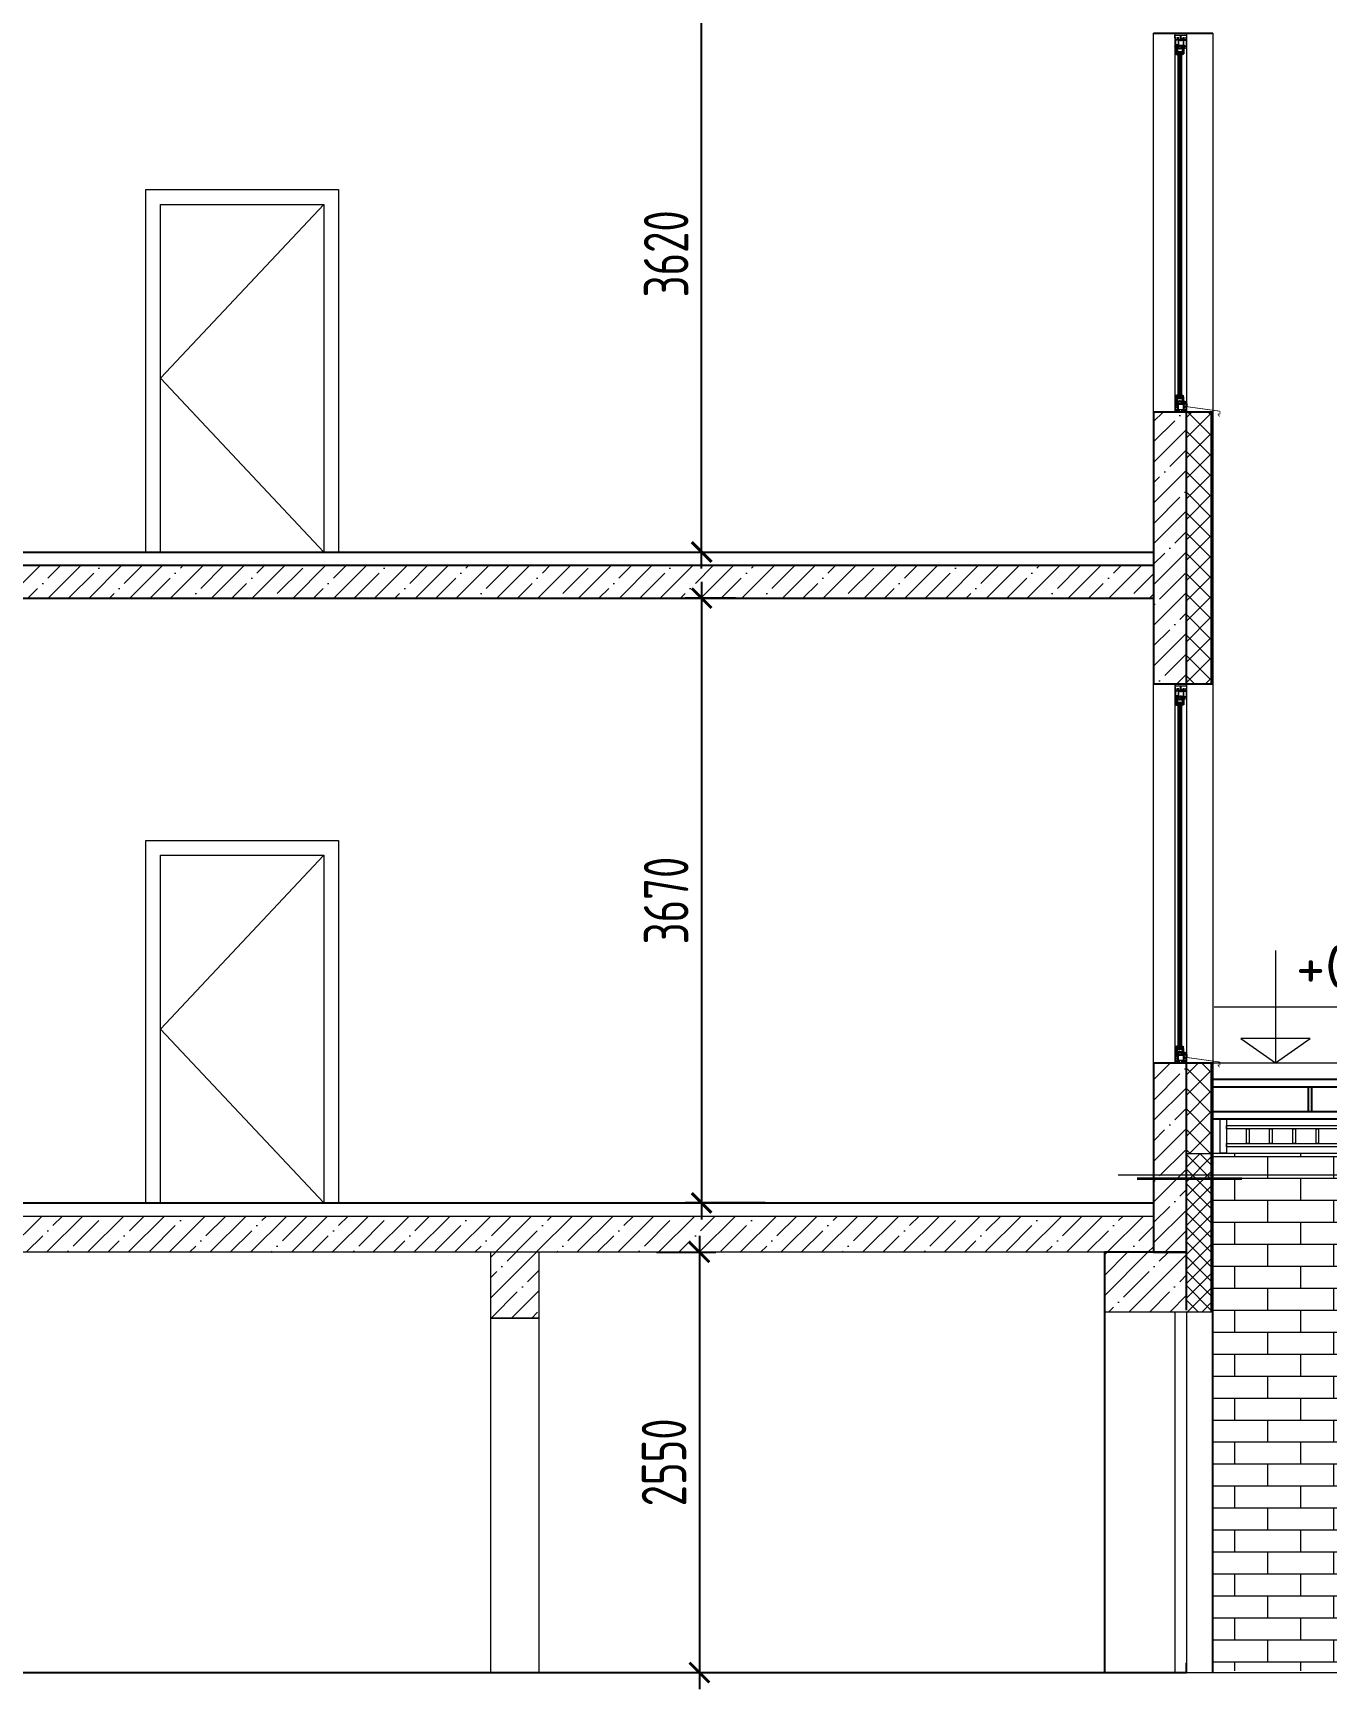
# Model space of a CAD drawing. Header units: millimetres. Extents: x -136099598 to 11807193, y 0 to 779331.
# Drawn here: x 770308 to 778159, y 285634 to 295654 of the extents above; entities that cross this region are included whole.
import ezdxf

# ---------------------------------------------------------------- set-up
doc = ezdxf.new("R2010")
doc.units = ezdxf.units.MM
doc.header["$MEASUREMENT"] = 0
doc.layers.get('0').update_dxf_attribs({"color": 250, "lineweight": 9})
doc.layers.get('Defpoints').update_dxf_attribs({"color": 8})
doc.layers.add('PDF _0', color=7, linetype='Continuous')
doc.layers.add('PDF_Геометрия', color=7, linetype='Continuous')
for name, color, linetype, lineweight in [('АР_Двери', 5, 'Continuous', 18), ('АР_Лестницы ограждения', 86, 'Continuous', 13), ('АР_Окна', 4, 'Continuous', 0), ('АР_Стены фасадные', 7, 'Continuous', 30), ('АР_Тонкие', 250, 'Continuous', 5), ('АР_Штриховка', 253, 'Continuous', 13), ('СТЕНЫ кирпич ЛИДЕР', 250, 'Continuous', 15), ('Штриховка', 7, 'Continuous', 5)]:
    doc.layers.add(name, color=color, linetype=linetype, lineweight=lineweight)
doc.styles.add('ISOCPEUR', font='isocpeur.ttf', dxfattribs={"width": 0.7})
doc.styles.add('PDF ISOCPEUR', font='isocpeur.ttf')
doc.dimstyles.new('R_100', dxfattribs={"dimtxt": 270, "dimasz": 120, "dimexe": 100, "dimexo": 100, "dimgap": 80, "dimtad": 1, "dimdec": 0, "dimrnd": 5, "dimzin": 0, "dimdsep": 46, "dimtxsty": 'ISOCPEUR', "dimblk": 'ARCHTICK', "dimcen": 100, "dimdle": 100, "dimclrd": 256, "dimclre": 256, "dimclrt": 256, "dimadec": 0, "dimazin": 0, "dimtfac": 2, "dimtdec": 0, "dimtofl": 0, "dimtmove": 1, "dimatfit": 3, "dimfxl": 1, "dimtvp": 3, "dimtfill": 1, "dimtolj": 1, "dimtzin": 0, "dimarcsym": 0})
pattern_1 = [(45, (79475.16, 6e-11), (-123.743687, 123.743687), []), (45, (79598.9, 6e-11), (-123.743687, 123.743687), [218.75, -43.75, 0, -43.75])]

# ---------------------------------------------------------------- blocks, each defined once
blk = doc.blocks.new('A$C43487f58')
at = {"layer": 'АР_Окна', "ltscale": 150}
blk.add_lwpolyline([(360, 900), (0, 900), (0, 3200), (360, 3200)], close=True, dxfattribs=at)
at = {"layer": 'СТЕНЫ кирпич ЛИДЕР', "lineweight": 25, "ltscale": 100}
for p, q in [((0, 3200), (360, 3200)), ((0, 900), (360, 900))]:
    blk.add_line(p, q, dxfattribs=at)
blk = doc.blocks.new('A$Cda7d40bd')
at = {"ltscale": 150}
for p, q in [((-5782, 231, -1), (-5782, 448, -1)), ((-2552, 448, 1), (-2552, 208, -1))]:
    blk.add_line(p, q, dxfattribs=at)
at = {"ltscale": 150, "elevation": 0}
for points in [[(-2479, 466), (-2498, 466), (-2498, 496), (-2479, 496)], [(-142, 466), (-160, 466), (-160, 496), (-142, 496)]]:
    blk.add_lwpolyline(points, close=True, dxfattribs=at)
at = {"ltscale": 150, "elevation": -1}
blk.add_lwpolyline([(-5739, 208), (-5782, 208), (-5782, 254), (-5739, 254)], dxfattribs=at)
at = {"layer": 'АР_Лестницы ограждения', "color": 18, "ltscale": 20, "true_color": 0x000000}
for points, elevation in [([(-132, 496), (-2507, 496), (-2507, 522), (-132, 521)], 0), ([(-5739, 208), (-5699, 208), (-5699, 0), (-5739, 0)], -1), ([(-4184, 208), (-4144, 208), (-4144, 0), (-4184, 0)], -1), ([(-2628, 208), (-2588, 208), (-2588, 0), (-2628, 0)], -1), ([(-5578, 148), (-5563, 148), (-5563, 60), (-5578, 60)], -4), ([(-5438, 148), (-5423, 148), (-5423, 60), (-5438, 60)], -3), ([(-5297, 148), (-5282, 148), (-5282, 60), (-5297, 60)], -3), ([(-5156, 148), (-5141, 148), (-5141, 60), (-5156, 60)], -3), ([(-5015, 148), (-5000, 148), (-5000, 60), (-5015, 60)], -3), ([(-4874, 148), (-4859, 148), (-4859, 60), (-4874, 60)], -2), ([(-4734, 148), (-4719, 148), (-4719, 60), (-4734, 60)], -2), ([(-4593, 148), (-4578, 148), (-4578, 60), (-4593, 60)], -2), ([(-4452, 148), (-4437, 148), (-4437, 60), (-4452, 60)], -1), ([(-4311, 148), (-4296, 148), (-4296, 60), (-4311, 60)], -1), ([(-4032, 148), (-4017, 148), (-4017, 60), (-4032, 60)], -1), ([(-3892, 148), (-3877, 148), (-3877, 60), (-3892, 60)], -1), ([(-3751, 148), (-3736, 148), (-3736, 60), (-3751, 60)], -1), ([(-3610, 148), (-3595, 148), (-3595, 60), (-3610, 60)], 0), ([(-3469, 148), (-3454, 148), (-3454, 60), (-3469, 60)], 0), ([(-3329, 148), (-3314, 148), (-3314, 60), (-3329, 60)], 0), ([(-3188, 148), (-3173, 148), (-3173, 60), (-3188, 60)], 0), ([(-3047, 148), (-3032, 148), (-3032, 60), (-3047, 60)], 1), ([(-2906, 148), (-2891, 148), (-2891, 60), (-2906, 60)], 1), ([(-2765, 148), (-2750, 148), (-2750, 60), (-2765, 60)], 1), ([(-170, 104), (-2469, 105), (-2469, 130), (-170, 129)], 0)]:
    blk.add_lwpolyline(points, close=True, dxfattribs=dict(at, elevation=elevation))
blk.add_lwpolyline([(-2507, 0), (-2507, 466), (-2469, 466), (-2469, 0), (-2507, 0)], dxfattribs=at)
for points, elevation in [([(-2370, 496), (-2370, 130), (-2370, 130)], 0), ([(-2354, 130), (-2354, 496)], 0), ([(-2254, 496), (-2254, 130), (-2254, 130)], 0), ([(-2238, 130), (-2238, 496)], 0), ([(-2138, 496), (-2138, 130), (-2138, 130)], 0), ([(-2122, 130), (-2122, 496)], 0), ([(-2022, 496), (-2022, 130), (-2022, 130)], 0), ([(-2006, 130), (-2006, 496)], 0), ([(-1906, 496), (-1906, 130), (-1906, 130)], 0), ([(-1890, 130), (-1890, 496)], 0), ([(-1790, 496), (-1790, 130), (-1790, 130)], 0), ([(-1774, 130), (-1774, 496)], 0), ([(-1674, 496), (-1674, 130), (-1674, 130)], 0), ([(-1658, 130), (-1658, 496)], 0), ([(-1558, 496), (-1558, 130), (-1558, 130)], 0), ([(-1542, 130), (-1542, 496)], 0), ([(-1442, 496), (-1442, 130), (-1442, 130)], 0), ([(-1426, 130), (-1426, 496)], 0), ([(-1326, 496), (-1326, 130), (-1326, 130)], 0), ([(-1310, 130), (-1310, 496)], 0), ([(-1210, 496), (-1210, 130), (-1210, 130)], 0), ([(-1194, 130), (-1194, 496)], 0), ([(-1094, 496), (-1094, 130), (-1094, 130)], 0), ([(-1078, 130), (-1078, 496)], 0), ([(-978, 496), (-978, 130), (-978, 130)], 0), ([(-962, 130), (-962, 496)], 0), ([(-862, 496), (-862, 130), (-862, 130)], 0), ([(-846, 130), (-846, 496)], 0), ([(-746, 496), (-746, 130), (-746, 130)], 0), ([(-730, 130), (-730, 496)], 0), ([(-630, 496), (-630, 130), (-630, 130)], 0), ([(-614, 130), (-614, 496)], 0), ([(-514, 496), (-514, 130), (-514, 130)], 0), ([(-498, 130), (-498, 496)], 0), ([(-398, 496), (-398, 130), (-398, 130)], 0), ([(-382, 130), (-382, 496)], 0), ([(-282, 496), (-282, 130), (-282, 130)], 0), ([(-266, 130), (-266, 496)], 0), ([(-170, -1), (-170, 466), (-132, 466), (-132, -1), (-170, -1)], -3), ([(-4184, 148), (-5699, 148), (-5699, 168), (-4184, 168)], -1), ([(-4144, 168), (-2628, 168)], -1), ([(-2628, 148), (-4144, 148)], -1), ([(-4184, 40), (-5699, 40), (-5699, 60), (-4184, 60)], -1), ([(-4144, 60), (-2628, 60)], -1), ([(-2628, 40), (-4144, 40)], -1)]:
    blk.add_lwpolyline(points, dxfattribs=dict(at, elevation=elevation))
at = {"layer": 'СТЕНЫ кирпич ЛИДЕР', "lineweight": 25, "ltscale": 100}
for p, q in [((-2552, 448, 1), (-5782, 448, -1)), ((-5202, 254, -1), (-5202, 404, -1)), ((-5182, 254, -1), (-5182, 404, -1)), ((-4602, 254, -1), (-4602, 404, -1)), ((-4582, 254, -1), (-4582, 404, -1)), ((-4002, 254, -1), (-4002, 404, -1)), ((-3982, 254, -1), (-3982, 404, -1)), ((-3402, 254, -1), (-3402, 404, -1)), ((-3382, 254, -1), (-3382, 404, -1)), ((-2802, 254, -1), (-2802, 404, -1)), ((-2782, 254, -1), (-2782, 404, -1))]:
    blk.add_line(p, q, dxfattribs=at)
at = {"layer": 'СТЕНЫ кирпич ЛИДЕР', "lineweight": 25, "ltscale": 100, "elevation": -1}
for points in [[(-5782, 404), (-2552, 404)], [(-5782, 254), (-2552, 254)], [(-2552, 208), (-5782, 208)]]:
    blk.add_lwpolyline(points, dxfattribs=at)
blk = doc.blocks.new('A$Cd8d14d9d')
at = {"ltscale": 150}
for p, q in [((0, 682), (0, 0)), ((-372, 341), (1132, 341)), ((-380, 0), (380, 0))]:
    blk.add_line(p, q, dxfattribs=at)
blk.add_lwpolyline([(0, 0), (210, 147), (-210, 147), (0, 0)], dxfattribs=at)
blk = doc.blocks.new('_ArchTick')
at = {"color": 0, "linetype": 'ByBlock', "const_width": 0.15}
blk.add_lwpolyline([(-0.5, -0.5), (0.5, 0.5)], dxfattribs=at)
blk = doc.blocks.new('*D1750')
at = {"lineweight": -2, "ltscale": 150, "transparency": 16777216}
for p, q in [((774365, 292324), (774365, 288454)), ((774571, 292224), (774265, 292224)), ((774750, 288554), (774265, 288554))]:
    blk.add_line(p, q, dxfattribs=at)
at = {"layer": 'Defpoints', "color": 0, "ltscale": 150, "transparency": 16777216}
for p in [(774671, 292224, 0), (774365, 288554), (774850, 288554, 0)]:
    blk.add_point(p, dxfattribs=at)
at = {"lineweight": -2, "ltscale": 150, "transparency": 16777216, "xscale": 120, "yscale": 120, "zscale": 120}
for p, rotation in [((774365, 292224), 90), ((774365, 288554), 270)]:
    blk.add_blockref('_ArchTick', p, dxfattribs=dict(at, rotation=rotation))
at = {"ltscale": 150, "transparency": 16777216, "insert": (774150, 290389), "char_height": 270, "attachment_point": 5, "rotation": 90, "style": 'ISOCPEUR', "bg_fill": 3, "box_fill_scale": 1.25, "bg_fill_color": 256, "bg_fill_true_color": 13158600, "bg_fill_transparency": 0}
blk.add_mtext('\\A1;3670', dxfattribs=at)
blk = doc.blocks.new('*D1754')
at = {"lineweight": -2, "ltscale": 150, "transparency": 16777216}
for p, q in [((774365, 292404), (774365, 296224)), ((774290, 296124), (774465, 296124)), ((774093, 292504), (774465, 292504))]:
    blk.add_line(p, q, dxfattribs=at)
at = {"layer": 'Defpoints', "color": 0, "ltscale": 150, "transparency": 16777216}
for p in [(774190, 296124, 0), (774365, 296124), (773993, 292504, 0)]:
    blk.add_point(p, dxfattribs=at)
at = {"lineweight": -2, "ltscale": 150, "transparency": 16777216, "xscale": 120, "yscale": 120, "zscale": 120}
for p, rotation in [((774365, 296124), 90), ((774365, 292504), 270)]:
    blk.add_blockref('_ArchTick', p, dxfattribs=dict(at, rotation=rotation))
at = {"ltscale": 150, "transparency": 16777216, "insert": (774150, 294314), "char_height": 270, "attachment_point": 5, "rotation": 90, "style": 'ISOCPEUR', "bg_fill": 3, "box_fill_scale": 1.25, "bg_fill_color": 256, "bg_fill_true_color": 13158600, "bg_fill_transparency": 0}
blk.add_mtext('\\A1;3620', dxfattribs=at)
blk = doc.blocks.new('*D1751')
at = {"lineweight": -2, "ltscale": 150, "transparency": 16777216}
for p, q in [((774352, 288354), (774352, 285603)), ((774092, 288254), (774452, 288254)), ((773964, 285703), (774452, 285703))]:
    blk.add_line(p, q, dxfattribs=at)
at = {"layer": 'Defpoints', "color": 0, "ltscale": 150, "transparency": 16777216}
for p in [(773992, 288254, 0), (773864, 285703, 0), (774352, 285703)]:
    blk.add_point(p, dxfattribs=at)
at = {"lineweight": -2, "ltscale": 150, "transparency": 16777216, "xscale": 120, "yscale": 120, "zscale": 120}
for p, rotation in [((774352, 288254), 90), ((774352, 285703), 270)]:
    blk.add_blockref('_ArchTick', p, dxfattribs=dict(at, rotation=rotation))
at = {"ltscale": 150, "transparency": 16777216, "insert": (774137, 286979), "char_height": 270, "attachment_point": 5, "rotation": 90, "style": 'ISOCPEUR', "bg_fill": 3, "box_fill_scale": 1.25, "bg_fill_color": 256, "bg_fill_true_color": 13158600, "bg_fill_transparency": 0}
blk.add_mtext('\\A1;2550', dxfattribs=at)
blk = doc.blocks.new('A$Ca7d7b90d')
for p, q in [((0, 2179), (0, 2161)), ((0, 2162), (0, 2100)), ((0, 2162), (7, 2162)), ((0, 2155), (0, 2162)), ((0, 2162), (7, 2162)), ((0, 2161), (0, 2154)), ((0, 2155), (0, 2155)), ((0, 2155), (0, 2155)), ((0, 2154), (0, 2155)), ((0, 2155), (0, 2155)), ((2, 2160), (7, 2160)), ((2, 2160), (2, 2151)), ((7, 2160), (2, 2160)), ((2, 2160), (2, 2151)), ((2, 2151), (17, 2151)), ((2, 2151), (17, 2151)), ((3, 2148), (3, 2131)), ((17, 2148), (3, 2148)), ((3, 2137), (3, 2114)), ((11, 2114), (3, 2114)), ((3, 2112), (3, 2101)), ((11, 2112), (3, 2112)), ((7, 2162), (7, 2160)), ((7, 2162), (7, 2160)), ((11, 2112), (15, 2107)), ((12, 2112), (16, 2107)), ((13, 2162), (22, 2162)), ((13, 2162), (13, 2160)), ((13, 2160), (13, 2162)), ((13, 2162), (22, 2162)), ((13, 2160), (17, 2160)), ((17, 2160), (13, 2160)), ((15, 2107), (15, 2102)), ((16, 2107), (16, 2101)), ((17, 2160), (17, 2151)), ((17, 2151), (17, 2160)), ((17, 2115), (21, 2112)), ((18, 2112), (18, 2106)), ((18, 2105), (18, 2084)), ((19, 2160), (22, 2160)), ((19, 2160), (19, 2151)), ((22, 2160), (19, 2160)), ((19, 2160), (19, 2151)), ((19, 2151), (32, 2160)), ((19, 2151), (32, 2151)), ((19, 2151), (19, 2151)), ((19, 2148), (32, 2148)), ((19, 2145), (19, 2115)), ((19, 2115), (21, 2115)), ((19, 2115), (31, 2115)), ((21, 2146), (21, 2115)), ((21, 2146), (49, 2146)), ((21, 2112), (31, 2112)), ((22, 2162), (22, 2160)), ((22, 2162), (22, 2160)), ((25, 2108), (25, 2112)), ((34, 2108), (25, 2108)), ((30, 2146), (30, 2144)), ((30, 2144), (39, 2144)), ((31, 2116), (31, 2112)), ((31, 2116), (38, 2116)), ((32, 2160), (32, 2179)), ((32, 2179), (32, 2179)), ((34, 2106), (34, 2108)), ((35, 2106), (34, 2106)), ((35, 2104), (35, 2106)), ((38, 2151), (51, 2151)), ((38, 2148), (51, 2148)), ((38, 2116), (38, 2112)), ((38, 2115), (50, 2115)), ((38, 2112), (52, 2112)), ((39, 2146), (39, 2144)), ((58, 2107), (45, 2107)), ((45, 2107), (45, 2105)), ((45, 2105), (47, 2105)), ((47, 2162), (56, 2162)), ((47, 2162), (47, 2160)), ((47, 2160), (51, 2160)), ((47, 2105), (47, 2099)), ((49, 2146), (49, 2115)), ((49, 2115), (51, 2115)), ((50, 2119), (66, 2119)), ((51, 2160), (51, 2151)), ((51, 2148), (51, 2115)), ((52, 2148), (66, 2148)), ((52, 2112), (52, 2110)), ((52, 2110), (56, 2110)), ((53, 2160), (56, 2160)), ((53, 2160), (53, 2151)), ((53, 2151), (68, 2151)), ((56, 2162), (56, 2160)), ((56, 2110), (56, 2117)), ((56, 2117), (66, 2117)), ((57, 2103), (57, 2106)), ((57, 2106), (58, 2106)), ((58, 2106), (58, 2107)), ((65, 2107), (61, 2107)), ((61, 2107), (61, 2106)), ((61, 2106), (63, 2106)), ((63, 2106), (63, 2103)), ((66, 2117), (65, 2110)), ((65, 2110), (70, 2110)), ((65, 2063), (65, 2107)), ((66, 2148), (66, 2123)), ((66, 2133), (66, 2119)), ((70, 2165), (70, 2179)), ((70, 2171), (70, 2110)), ((0, 2100), (16, 2096)), ((3, 2101), (12, 2099)), ((13, 2099), (16, 2098)), ((16, 2096), (16, 2076)), ((16, 2076), (16, 2075)), ((17, 2075), (17, 2075)), ((17, 2074), (17, 2065)), ((18, 2064), (27, 2060)), ((19, 2074), (19, 2066)), ((20, 2065), (27, 2062)), ((24, 2069), (24, 2074)), ((25, 2068), (24, 2068)), ((25, 2078), (55, 2080)), ((25, 2075), (25, 2078)), ((26, 2074), (25, 2075)), ((26, 2069), (26, 2074)), ((28, 2069), (26, 2069)), ((26, 2069), (26, 2069)), ((26, 2067), (26, 2067)), ((27, 2062), (27, 2066)), ((27, 2060), (29, 2060)), ((29, 2068), (28, 2069)), ((29, 2060), (29, 2068)), ((29, 2060), (30, 2056)), ((33, 2099), (33, 2104)), ((33, 2104), (35, 2104)), ((47, 2098), (34, 2098)), ((39, 2060, 0), (34, 2060, 0)), ((49, 2060, 0), (43, 2060)), ((53, 2058), (52, 2057, 0)), ((55, 2067), (53, 2067)), ((53, 2067), (53, 2064)), ((53, 2064), (54, 2064)), ((54, 2061), (53, 2061)), ((53, 2061), (53, 2058)), ((53, 2058), (54, 2058)), ((54, 2058), (64, 2062)), ((54, 2061), (54, 2061)), ((55, 2080), (55, 2067)), ((57, 2063), (56, 2065)), ((58, 2062), (56, 2061)), ((63, 2103), (57, 2103)), ((57, 2080), (57, 2066)), ((59, 2065), (58, 2066)), ((59, 2062), (63, 2063))]:
    blk.add_line(p, q)
at = {"elevation": 0}
for points in [[(70, 2191), (70, 2179), (0, 2179), (0, 2191)], [(56, 2162), (56, 2160), (53, 2160), (53, 2151), (68, 2151), (68, 2160), (62, 2160), (62, 2162), (70, 2162), (70, 2171), (70, 2179), (38, 2179), (38, 2151), (51, 2151), (51, 2160), (47, 2160), (47, 2162), (56, 2162)], [(52, 2071), (29, 2071), (29, 2075), (52, 2075)]]:
    blk.add_lwpolyline(points, close=True, dxfattribs=at)
for points in [[(18, 2112), (24, 2112), (24, 2106), (18, 2106)], [(18, 2105), (24, 2105), (24, 2084), (18, 2084)], [(65, 2107), (67, 2107), (67, 2108), (70, 2108), (70, 2110)], [(24, 2074), (19, 2074)], [(45, 2079), (43, 2079), (43, 2077), (37, 2077), (38, 2079), (35, 2079), (35, 2077), (30, 2077), (30, 2078), (25, 2078), (25, 2075), (29, 2075), (29, 2075)], [(52, 2075), (55, 2077), (55, 2078), (54, 2078), (54, 2079), (52, 2079), (52, 2080), (51, 2080), (51, 2077), (45, 2077), (45, 2079)]]:
    blk.add_lwpolyline(points)
for points in [[(55, 2105), (54, 2082), (26, 2080), (26, 2082), (25, 2083), (25, 2089), (27, 2089), (27, 2090), (25, 2090), (25, 2105), (30, 2105), (30, 2099, 0.414214), (31, 2098), (31, 2098), (31, 2096, 0.414214), (32, 2095), (38, 2095), (38, 2093), (40, 2093), (40, 2095), (41, 2095), (41, 2093), (43, 2093), (43, 2095), (47, 2095), (49, 2095, 0.414214), (50, 2096), (50, 2105)], [(22, 2077), (22, 2077, -0.220624), (22, 2078), (23, 2080, 0.200745), (23, 2080), (22, 2081), (21, 2078, 0.137154), (21, 2077), (21, 2076), (21, 2076, -0.294881), (20, 2077), (20, 2077, -0.24632), (20, 2078), (22, 2081), (19, 2081), (19, 2082), (22, 2082, -0.154463), (23, 2082), (23, 2081, -0.295046), (24, 2080), (23, 2077), (24, 2077), (24, 2077, -0.392087)]]:
    blk.add_lwpolyline(points, format="xyb", close=True, dxfattribs=at)
blk.add_lwpolyline([(57, 2080), (56, 2082), (56, 2101), (63, 2101, -0.414214), (63, 2100), (63, 2063)], format="xyb")
for centre, radius, start, end in [((15, 2113), 4.13, 32.5036, 171.0739), ((15, 2113), 3.06, 35.6724, 187.8932), ((35, 2114), 4.87, 196.2855, 343.7145), ((15, 2099), 3.16, 97.2423, 180.0057), ((15, 2099), 2.09, 57.6218, 197.7088), ((17, 2075), 0.803, 180, 240), ((17, 2074), 0.803, 0, 60), ((18, 2065), 0.803, 180, 246.4843), ((20, 2066), 0.803, 180, 246.4843), ((25, 2069), 0.803, 180, 225), ((26, 2068), 0.803, 225, 270), ((26, 2066), 0.803, 0, 90), ((34, 2099), 0.803, 180, 270), ((47, 2099), 0.803, 270, 0), ((55, 2064), 0.803, 41.6297, 176.6297), ((55, 2061), 0.803, 180, 315), ((58, 2066), 0.803, 180, 229.7384), ((57, 2063), 0.803, 315, 49.7384), ((57, 2063), 2.55, 333.5184, 49.7384), ((64, 2063), 0.803, 291.1065, 0)]:
    blk.add_arc(centre, radius, start, end)
at = {"layer": 'АР_Стены фасадные', "lineweight": 15}
for p, q in [((0, -47), (0, -109)), ((17, -98), (2, -98)), ((2, -98), (2, -107)), ((12, -46), (4, -48)), ((4, -48), (4, -59)), ((4, -59), (4, -48)), ((11, -59), (4, -59)), ((4, -60), (4, -76)), ((11, -60), (4, -60)), ((15, -76), (4, -76)), ((4, -78), (4, -95)), ((15, -78), (4, -78)), ((4, -95), (17, -95)), ((8, -76), (8, -78)), ((8, -95), (8, -98)), ((15, -53), (11, -59)), ((16, -53), (12, -59)), ((13, -61), (12, -62)), ((12, -76), (12, -78)), ((12, -95), (12, -98)), ((15, -62), (14, -64)), ((16, -48), (15, -48)), ((15, -53), (15, -49)), ((17, -63), (15, -76)), ((15, -78), (17, -95)), ((16, -23), (16, -22)), ((16, -43), (16, -23)), ((16, -53), (16, -48)), ((21, -59), (16, -63)), ((17, -22), (17, -21)), ((19, -62), (17, -77)), ((17, -77), (19, -95)), ((17, -98), (17, -107)), ((18, -11), (27, -7)), ((18, -21), (18, -11)), ((18, -52), (18, -31)), ((18, -59), (18, -53)), ((19, -21), (19, -13)), ((50, -62), (19, -62)), ((19, -65), (19, -95)), ((21, -65), (19, -65)), ((19, -95), (33, -95)), ((33, -98), (19, -98)), ((19, -98), (19, -107)), ((20, -12), (27, -9)), ((34, -59), (21, -59)), ((21, -65), (21, -93)), ((49, -93), (21, -93)), ((25, -14), (24, -15)), ((24, -16), (24, -21)), ((26, -21), (25, -22)), ((25, -22), (25, -25)), ((25, -25), (55, -27)), ((34, -54), (25, -54)), ((25, -54), (25, -59)), ((26, -14), (26, -14)), ((28, -16), (26, -16)), ((26, -16), (26, -16)), ((26, -16), (26, -21)), ((27, -7), (29, -7)), ((27, -9), (27, -13)), ((29, -15), (28, -16)), ((29, -7), (30, -3)), ((29, -7), (29, -15)), ((33, -45), (33, -51)), ((33, -51), (35, -51)), ((39, -7), (34, -7)), ((47, -45), (34, -45)), ((35, -53), (34, -53)), ((34, -53), (34, -54)), ((34, -59), (34, -62)), ((35, -51), (35, -53)), ((52, -59), (36, -59)), ((36, -59), (36, -62)), ((40, -95), (51, -95)), ((51, -98), (40, -98)), ((49, -7), (43, -7)), ((45, -54), (45, -52)), ((45, -52), (47, -52)), ((58, -54), (45, -54)), ((47, -52), (47, -45)), ((49, -93), (49, -65)), ((51, -65), (49, -65)), ((50, -62), (55, -76)), ((53, -5), (51, -4)), ((51, -95), (51, -65)), ((51, -95), (55, -76)), ((51, -98), (51, -107)), ((57, -56), (52, -56)), ((52, -59), (52, -56)), ((53, -8), (53, -5)), ((53, -5), (54, -5)), ((54, -8), (53, -8)), ((53, -14), (53, -11)), ((53, -11), (54, -11)), ((55, -14), (53, -14)), ((53, -95), (55, -82)), ((53, -95), (66, -95)), ((68, -98), (53, -98)), ((53, -98), (53, -107)), ((54, -5), (64, -9)), ((54, -8), (54, -8)), ((66, -69), (54, -69)), ((54, -69), (56, -76)), ((55, -27), (55, -14)), ((66, -82), (55, -82)), ((57, -9), (56, -8)), ((57, -10), (56, -12)), ((57, -56), (56, -64)), ((66, -64), (56, -64)), ((56, -80), (56, -76)), ((66, -80), (56, -80)), ((57, -27), (57, -13)), ((63, -50), (57, -50)), ((57, -50), (57, -53)), ((57, -53), (58, -53)), ((59, -12), (58, -13)), ((58, -53), (58, -54)), ((59, -9), (63, -10)), ((61, -54), (61, -53)), ((61, -53), (63, -53)), ((65, -54), (61, -54)), ((63, -53), (63, -50)), ((65, -10), (65, -54)), ((70, -56), (65, -56)), ((65, -56), (66, -64)), ((66, -80), (66, -69)), ((66, -95), (66, -82)), ((70, -56), (70, -109))]:
    blk.add_line(p, q, dxfattribs=at)
for points in [[(31, 2071), (31, -18)], [(34, 2071), (34, -18)], [(39, 2071), (39, -18)], [(43, 2071), (43, -18)], [(49, 2071), (49, -18)], [(52, 2071), (52, -18)], [(18, -52), (24, -52), (24, -31), (18, -31)], [(18, -59), (24, -59), (24, -53), (18, -53)], [(24, -21), (19, -21)], [(45, -26), (43, -26), (43, -24), (38, -24), (38, -26), (35, -25), (35, -24), (30, -24), (30, -25), (26, -25), (26, -22), (29, -22), (29, -22)], [(36, -62), (36, -59), (52, -59), (52, -56), (57, -56), (56, -64), (66, -64), (65, -56), (70, -56), (70, -109), (64, -109), (64, -107), (68, -107), (68, -98), (53, -98), (53, -107), (56, -107), (56, -109), (47, -109), (47, -107), (51, -107), (51, -98), (40, -98), (40, -95), (51, -95), (55, -76), (50, -62), (36, -62)], [(52, -22), (55, -24), (55, -24), (54, -24), (54, -26), (52, -26), (52, -27), (51, -27), (51, -24), (45, -24), (45, -26)], [(65, -54), (67, -54), (67, -55), (70, -55), (70, -56)]]:
    blk.add_lwpolyline(points, dxfattribs=at)
for points in [[(16, -43), (16, -45), (13, -45, 0.379688), (15, -48), (16, -48), (16, -53), (12, -59, 0.457708), (16, -63), (21, -59), (34, -59), (34, -62), (19, -62), (17, -77), (19, -95), (33, -95), (33, -98), (19, -98), (19, -107), (23, -107), (23, -109), (13, -109), (13, -107), (17, -107), (17, -98), (2, -98), (2, -107), (6, -107), (6, -109), (0, -109), (0, -47), (16, -43)], [(57, -27), (56, -29), (56, -48), (63, -48, 0.414214), (63, -47), (63, -10)]]:
    blk.add_lwpolyline(points, format="xyb", dxfattribs=at)
for points in [[(23, -24), (23, -24, 0.220624), (22, -25), (23, -27, -0.200745), (23, -27), (23, -28), (21, -25, -0.137154), (21, -24), (21, -23), (21, -23, 0.294881), (20, -24), (20, -24, 0.24632), (20, -25), (22, -28), (19, -28), (19, -29), (22, -29, 0.154463), (23, -28), (23, -28, 0.295046), (24, -27), (23, -24), (24, -24), (24, -24, 0.392087)], [(55, -52), (54, -29), (26, -26), (26, -29), (25, -30), (25, -36), (28, -36), (28, -37), (25, -37), (25, -52), (30, -52), (30, -46, -0.414214), (31, -45), (31, -45), (31, -43, -0.414214), (32, -42), (38, -42), (38, -40), (40, -40), (40, -42), (41, -42), (41, -40), (43, -40), (43, -42), (47, -42), (49, -42, -0.414214), (50, -43), (50, -52)]]:
    blk.add_lwpolyline(points, format="xyb", close=True, dxfattribs=at)
for points in [[(52, -18), (29, -18), (29, -22), (52, -22)], [(65, -66), (54, -66), (54, -68), (65, -68)]]:
    blk.add_lwpolyline(points, close=True, dxfattribs=at)
for centre, radius, start, end in [((15, -60), 3.88, 184.6729, 304.0229), ((15, -46), 3.43, 185.2138, 261.6464), ((16, -59), 3.56, 178.2218, 276.5977), ((16, -46), 2.31, 167.4935, 258.8856), ((35, -61), 4.87, 17.4307, 162.5693), ((35, -60), 2.63, 23.4637, 156.5363), ((34, -45), 0.8, 90, 180), ((47, -45), 0.8, 0, 90)]:
    blk.add_arc(centre, radius, start, end, dxfattribs=at)
at = {"layer": 'АР_Тонкие', "lineweight": 15}
for centre, radius, start, end in [((17, -22), 0.8, 120, 180), ((17, -21), 0.8, 300, 0), ((18, -11), 0.8, 113.5158, 180), ((20, -13), 0.8, 113.5158, 180), ((25, -16), 0.8, 135, 180), ((26, -15), 0.8, 90, 135), ((26, -13), 0.8, 270, 0), ((55, -8), 0.8, 45, 180), ((55, -11), 0.8, 183.3703, 318.3703), ((57, -10), 0.8, 310.2616, 45), ((58, -13), 0.8, 130.2616, 180), ((57, -10), 2.54, 310.2616, 26.4816), ((64, -10), 0.8, 0, 68.8935)]:
    blk.add_arc(centre, radius, start, end, dxfattribs=at)

msp = doc.modelspace()

# ---------------------------------------------------------------- hatches: boundary and pattern name
at = {"ltscale": 100, "transparency": 33554687}
h = msp.add_hatch(dxfattribs=at)
h.set_pattern_fill('ANSI35', color=0, scale=700)
h.set_pattern_definition([(45, (83498.25, 6060.8), (-123.743687, 123.743687), []), (45, (83622, 6060.8), (-123.743687, 123.743687), [218.75, -43.75, 0, -43.75])])
h.paths.add_polyline_path([(777307.435, 293353.552), (777307.373, 291704.357), (777107.465, 291704.357), (777107.527, 293353.552)])
h = msp.add_hatch(dxfattribs=at)
h.set_pattern_fill('ANSI35', color=0, scale=700)
h.set_pattern_definition(pattern_1)
h.paths.add_polyline_path([(777107.397, 292423.984), (777107.412, 292223.984), (763377.351, 292223.074), (763377.336, 292422.747)])
h = msp.add_hatch(dxfattribs=at)
h.set_pattern_fill('ANSI35', color=0, scale=700)
h.set_pattern_definition([(45, (83498.13, 2560.43), (-123.743687, 123.743687), []), (45, (83621.87, 2560.43), (-123.743687, 123.743687), [218.75, -43.75, 0, -43.75])])
h.paths.add_polyline_path([(777307.313, 289403.552), (777307.251, 288253.982), (777107.343, 288253.982), (777107.404, 289403.552)])
at = {"lineweight": 0, "ltscale": 150, "true_color": 0x576066, "transparency": 33554636}
h = msp.add_hatch(dxfattribs=at)
h.set_pattern_fill('AR-BRSTD', color=251, scale=50)
h.paths.add_polyline_path([(783324.589, 288653.923), (779047.195, 288653.923), (779047.195, 288325.946), (782947.195, 288313.07), (782947.195, 288513.07), (783324.589, 288513.07)])
h.paths.add_polyline_path([(783324.59, 288854.781), (779050.097, 288854.781), (779047.195, 288653.923), (783324.589, 288653.923)])
h.paths.add_polyline_path([(782047.195, 287913.025), (782347.195, 287913.025), (782347.195, 288113.07), (782647.195, 288113.07), (782647.195, 288323.005), (782644.253, 288324.697), (782647.195, 288323.005), (779047.195, 288325.946), (779047.195, 285913.025), (779347.195, 285913.025), (779347.195, 286113.025), (779647.196, 286113.025), (779647.196, 286313.025), (779947.195, 286313.025), (779947.195, 286513.025), (780247.195, 286513.025), (780247.195, 286713.025), (780547.195, 286713.025), (780547.195, 286913.025), (780847.195, 286913.025), (780847.195, 287113.025), (781147.195, 287113.025), (781147.195, 287313.025), (781447.195, 287313.025), (781447.195, 287513.025), (781747.195, 287513.025), (781747.195, 287713.025), (782047.195, 287713.025)])
h.paths.add_polyline_path([(779047.195, 288325.946), (777470.306, 288463.181), (777467.388, 285713.089), (779047.195, 285713.082), (779047.195, 286023.025)])
h.paths.add_polyline_path([(779047.195, 288653.923), (777470.306, 288653.923), (777470.306, 288463.181), (779047.195, 288325.946)])
h.paths.add_polyline_path([(779050.096, 288854.813), (777470.306, 288854.813), (777470.306, 288653.923), (779047.195, 288653.923)])
at = {"ltscale": 100, "transparency": 33554687}
h = msp.add_hatch(dxfattribs=at)
h.set_pattern_fill('ANSI35', color=0, scale=700)
h.set_pattern_definition(pattern_1)
h.paths.add_polyline_path([(777107.397, 288474.064), (777107.412, 288253.982), (761648.358, 288254.146), (761648.343, 288473.9)])
h = msp.add_hatch(dxfattribs=at)
h.set_pattern_fill('ANSI35', color=0, scale=700)
h.set_pattern_definition([(45, (87644.5, -1e-09), (-123.743687, 123.743687), []), (45, (87768.24, -1e-09), (-123.743687, 123.743687), [218.75, -43.75, 0, -43.75])])
h.paths.add_polyline_path([(773378.656, 288253.982), (773378.579, 287854.147), (773084.363, 287854.147), (773084.439, 288253.982)])
h = msp.add_hatch(dxfattribs=at)
h.set_pattern_fill('ANSI35', color=0, scale=700)
h.set_pattern_definition(pattern_1)
h.paths.add_polyline_path([(777307.435, 288253.982), (777307.373, 287893.083), (776809.367, 287893.083), (776809.429, 288253.982)])
at = {"layer": 'Штриховка', "transparency": 33554636}
h = msp.add_hatch(dxfattribs=at)
h.set_pattern_fill('ANSI37', color=256, scale=700)
h.set_pattern_definition([(45, (79475.04, 3100.375), (-61.871843, 61.871843), []), (135, (79475.04, 3100.375), (-61.871843, -61.871843), [])])
h.paths.add_polyline_path([(777457.313, 293353.552), (777457.404, 291704.358), (777307.404, 291704.357), (777307.404, 293353.552)])
h = msp.add_hatch(dxfattribs=at)
h.set_pattern_fill('ANSI37', color=256, scale=700)
h.set_pattern_definition([(45, (79475.16, 100), (-61.871843, 61.871843), []), (135, (79475.16, 100), (-61.871843, -61.871843), [])])
h.paths.add_polyline_path([(777457.435, 289403.552), (777457.359, 288853.982), (777307.45, 288853.982), (777307.527, 289403.552)])
h = msp.add_hatch(dxfattribs=at)
h.set_pattern_fill('ANSI37', color=256, scale=500)
h.set_pattern_definition([(45, (79475.16, 6e-11), (-44.194174, 44.194174), []), (135, (79475.16, 6e-11), (-44.194174, -44.194174), [])])
h.paths.add_polyline_path([(777457.359, 288853.982), (777457.404, 287893.083), (777307.404, 287893.083), (777307.45, 288853.982)])

# ---------------------------------------------------------------- linework, layer by layer
at = {"ltscale": 150}
for p, q in [((777307.404, 288853.982, 0.403), (777457.426, 288853.977, 0.357)), ((776809.306, 287893.083, 0.281), (777467.404, 287893.083, 0.061)), ((777307.404, 285703.083), (779047.192, 285703.076, 2.128))]:
    msp.add_line(p, q, dxfattribs=at)
for points, elevation in [([(777470.306, 288854.822), (783324.589, 288854.757), (783324.588, 288553.064)], -0.281), ([(776891.41, 288723.544), (778757.576, 288723.544), (778757.576, 278620.077)], 0.403)]:
    msp.add_lwpolyline(points, dxfattribs=dict(at, elevation=elevation))
at = {"ltscale": 150, "elevation": 0.281}
msp.add_lwpolyline([(756575.502, 288473.982), (777107.404, 288473.982), (777107.404, 288253.982), (756575.502, 288253.982)], close=True, dxfattribs=at)
at = {"ltscale": 150}
msp.add_lwpolyline([(773084.317, 287854.147), (773378.617, 287854.147), (773378.617, 288253.982), (773084.317, 288253.982)], close=True, dxfattribs=at)
at = {"layer": 'PDF_Геометрия', "lineweight": 35, "ltscale": 100, "transparency": 33554687, "elevation": 0.403}
msp.add_lwpolyline([(777007.18, 288701.279), (777642.855, 288701.279)], dxfattribs=at)
at = {"layer": 'АР_Двери', "ltscale": 150}
for points, elevation in [([(772162.733, 292503.982), (770992.733, 292503.982), (770992.749, 294703.321), (772162.749, 294703.322)], 0.762), ([(772072.733, 292503.982), (771082.733, 292503.982), (771082.748, 294613.321), (772072.748, 294613.322)], 0.762), ([(777237.742, 287893.102), (777307.404, 287893.064), (777307.404, 285703.083), (777237.742, 285703.083)], 0.015), ([(773084.316, 285702.699), (773378.617, 285702.699), (773378.617, 287854.147), (773084.317, 287854.147)], -0.265)]:
    msp.add_lwpolyline(points, close=True, dxfattribs=dict(at, elevation=elevation))
at = {"layer": 'АР_Двери', "ltscale": 150, "elevation": 0.762}
msp.add_lwpolyline([(772072.748, 294613.322), (771082.756, 293558.652), (772072.764, 292503.982)], dxfattribs=at)
at = {"layer": 'АР_Двери', "ltscale": 150}
for points in [[(772162.733, 288553.982), (770992.733, 288553.982), (770992.749, 290753.321), (772162.749, 290753.321)], [(772072.733, 288553.982), (771082.733, 288553.982), (771082.748, 290663.321), (772072.748, 290663.321)]]:
    msp.add_lwpolyline(points, close=True, dxfattribs=at)
msp.add_lwpolyline([(772072.748, 290663.321), (771082.756, 289608.651), (772072.764, 288553.982)], dxfattribs=at)
at = {"layer": 'АР_Окна', "ltscale": 150, "elevation": 0.403}
for points in [[(777237.742, 295653.59), (777307.404, 295653.552), (777307.404, 293353.552), (777237.742, 293353.552)], [(777467.404, 289403.552), (777107.404, 289403.552), (777107.404, 291704.357), (777467.404, 291704.357)], [(777237.742, 291703.59), (777307.404, 291703.552), (777307.404, 289403.552), (777237.742, 289403.552)]]:
    msp.add_lwpolyline(points, close=True, dxfattribs=at)
at = {"layer": 'АР_Штриховка', "const_width": 4.536, "elevation": 0.403}
for points in [[(777507.454, 293326.379), (777499.066, 293338.266, -0.629962256), (777500.523, 293341.31), (777508.169, 293341.31, 0.397197195), (777510.447, 293343.463), (777510.447, 293356.005, 0.373560684), (777507.87, 293358.973), (777311.07, 293385.913), (777311.07, 293405.572)], [(777507.454, 289376.379), (777499.066, 289388.266, -0.629962256), (777500.523, 289391.31), (777508.169, 289391.31, 0.397197195), (777510.447, 289393.463), (777510.447, 289406.005, 0.373560684), (777507.87, 289408.973), (777311.07, 289435.913), (777311.07, 289455.572)]]:
    msp.add_lwpolyline(points, format="xyb", dxfattribs=at)
at = {"layer": 'СТЕНЫ кирпич ЛИДЕР', "lineweight": 25, "ltscale": 100}
for p, q in [((777457.404, 293353.552, 0.403), (777457.404, 291704.357, 0.403)), ((777467.404, 291704.357, 0.403), (777467.404, 293353.552, 0.403)), ((761627.404, 292503.982, 0.34), (777107.404, 292503.982, 0.403)), ((763377.344, 292424.178, 0.091), (777107.404, 292423.982, 0.403)), ((763377.344, 292224.178, 0.094), (777107.404, 292223.982, 0.403)), ((777107.404, 291704.357, 0.403), (777467.404, 291704.357, 0.403)), ((777107.404, 289403.552, 0.403), (777467.404, 289403.552, 0.403)), ((777457.404, 289403.552, 0.403), (777457.458, 287893.083, 0.288)), ((777467.389, 285703.083, 0.196), (777467.404, 289403.552, 0.403)), ((762276.001, 288553.982, 0.979), (777107.635, 288553.982, 0.403)), ((756575.502, 285703.348, -0.008), (776809.306, 285703.083))]:
    msp.add_line(p, q, dxfattribs=at)
for points, elevation in [([(777107.404, 293353.552), (777107.404, 291704.357)], 0.403), ([(777307.404, 291704.357), (777307.404, 293353.552)], 0.403), ([(777107.404, 289403.552), (777107.404, 288253.982), (777307.404, 288253.982), (777307.404, 289403.552)], 0.403), ([(777307.404, 287902.554), (777307.404, 288253.982), (776809.306, 288253.982), (776809.306, 285703.083), (777307.404, 285703.083), (777307.404, 285762.085)], 0.015)]:
    msp.add_lwpolyline(points, dxfattribs=dict(at, elevation=elevation))

# ---------------------------------------------------------------- block references
at = {"ltscale": 150}
for name, p in [('A$C43487f58', (777107.635, 292453.982, 0.403)), ('A$Cd8d14d9d', (777846.962, 289403.552, 0.403)), ('A$Cda7d40bd', (783249.587, 288854.757, 1.032))]:
    msp.add_blockref(name, p, dxfattribs=at)
at = {"lineweight": 35, "ltscale": 150, "xscale": -1}
for p in [(777307.122, 293462.472, 0.403), (777307.263, 289512.416, 0.403)]:
    msp.add_blockref('A$Ca7d7b90d', p, dxfattribs=at)

# ---------------------------------------------------------------- texts
at = {"layer": 'PDF _0', "lineweight": 0, "insert": (777970.453, 289796.771, 0.403), "char_height": 262.4934, "attachment_point": 7, "rotation": 359.9973858, "style": 'PDF ISOCPEUR'}
msp.add_mtext('+0,850', dxfattribs=at)

# ---------------------------------------------------------------- next in the draw order: dimensions: what is measured, and where the dimension line sits
at = {"ltscale": 150}
for base, p1, p2, picture, middle in [((774365.401, 296123.982, 0.322), (773992.912, 292503.982, 0.725), (774189.631, 296123.982, 0.725), '*D1754', (774150.401, 294313.982, 0.322)), ((774364.747, 288553.982, 0.725), (774671.117, 292223.982, 1.127), (774850.488, 288553.982, 1.109), '*D1750', (774149.747, 290388.982, 0.725)), ((774351.981, 285703.083, 0.322), (773991.93, 288253.982, 0.603), (773863.948, 285703.083, 0.565), '*D1751', (774136.981, 286978.533, 0.322))]:
    dim = msp.add_linear_dim(base=base, p1=p1, p2=p2, angle=90, dimstyle='R_100', override={"dimpost": '\\X'}, dxfattribs=at)
    dim.commit()
    dim.dimension.update_dxf_attribs({"geometry": picture, "text_midpoint": middle})

doc.saveas('drawing.dxf')
